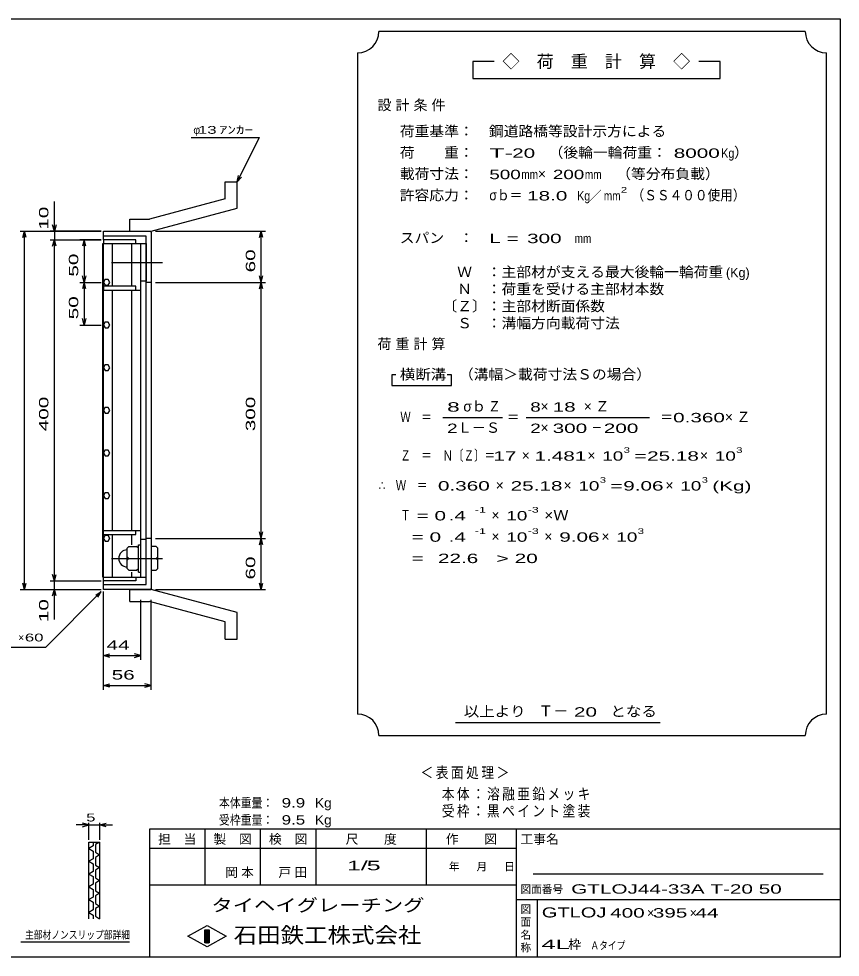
# Model space of a CAD drawing. Units: millimetres, scale not verified. Extents: x -910 to 866, y -641 to 527.
# Drawn here: x -98 to 866, y -573 to 527 of the extents above; entities that cross this region are included whole.
import ezdxf
from ezdxf.enums import TextEntityAlignment as Align

# ---------------------------------------------------------------- set-up
doc = ezdxf.new("R2010")
doc.units = ezdxf.units.MM
doc.header["$LTSCALE"] = 5
doc.linetypes.add('CHAIN', pattern=[18.5, 12, -1.5, 3.5, -1.5])
for name, color, linetype, lineweight in [('0_2', 150, 'Continuous', 25), ('16', 3, 'Continuous', 25), ('19', 6, 'Continuous', 25), ('22', 4, 'Continuous', 25), ('24', 2, 'Continuous', 25), ('32', 4, 'Continuous', 25)]:
    doc.layers.add(name, color=color, linetype=linetype, lineweight=lineweight)
doc.styles.add('ベクトル', font='')
doc.styles.get('ベクトル').set_extended_font_data('ベクトル')

msp = doc.modelspace()

# ---------------------------------------------------------------- linework, layer by layer
at = {"layer": '0_2'}
for p, q in [((-864.5, 526.75), (865.5, 526.75)), ((865.5, 526.75), (865.5, -573.25)), ((865.5, -423.25), (55.5, -423.25)), ((55.5, -423.25), (55.5, -573.25)), ((120.5, -423.25), (120.5, -488.25)), ((185.5, -488.25), (185.5, -423.25)), ((250.5, -423.25), (250.5, -488.25)), ((380.5, -488.25), (380.5, -423.25)), ((485.5, -423.25), (485.5, -573.25)), ((485.5, -445.75), (55.5, -445.75)), ((845.5, -475.75), (505.5, -475.75)), ((55.5, -488.25), (485.5, -488.25)), ((485.5, -505.75), (865.5, -505.75)), ((510.5, -573.25), (510.5, -505.75)), ((100.5, -548.75), (123, -536.25)), ((123, -536.25), (145.5, -548.75)), ((123, -561.25), (100.5, -548.75)), ((120.5, -541.25), (125.5, -541.25)), ((120.5, -556.25), (120.5, -541.25)), ((120.5, -541.25), (121.5, -541.25)), ((121.5, -541.25), (121.5, -556.25)), ((122.5, -556.25), (122.5, -541.25)), ((122.5, -541.25), (123.5, -541.25)), ((145.5, -548.75), (123, -561.25)), ((123.5, -541.25), (123.5, -556.25)), ((124.5, -556.25), (124.5, -541.25)), ((124.5, -541.25), (125.5, -541.25)), ((125.5, -541.25), (125.5, -556.25)), ((125.5, -541.25), (125.5, -556.25)), ((125.5, -556.25), (120.5, -556.25)), ((121.5, -556.25), (122.5, -556.25)), ((123.5, -556.25), (124.5, -556.25)), ((865.5, -573.25), (-864.5, -573.25))]:
    msp.add_line(p, q, dxfattribs=at)
at = {"layer": '16'}
for p, q in [((39.399, 267.745), (1.399, 267.745)), ((1.399, 267.745), (1.399, 263.245)), ((39.399, 263.245), (39.399, 267.745)), ((0.699, -127.755), (0.699, 263.245)), ((0.699, 263.245), (1.399, 263.245)), ((1.399, 263.245), (39.399, 263.245)), ((1.399, -127.755), (1.399, 263.245)), ((1.399, 263.245), (45.399, 263.245)), ((11.899, 213.245), (11.899, 263.245)), ((34.899, 213.245), (34.899, 263.245)), ((45.399, -127.755), (45.399, 263.245)), ((45.399, 263.245), (51.399, 263.245)), ((51.399, 263.245), (51.399, 219.245)), ((3.253, 220.981), (1.399, 217.721)), ((7.003, 221.005), (3.253, 220.981)), ((8.899, 217.745), (7.003, 221.005)), ((1.399, 217.721), (3.295, 214.486)), ((1.399, 213.245), (1.399, 208.745)), ((39.399, 213.245), (1.399, 213.245)), ((3.295, 214.486), (7.045, 214.51)), ((7.045, 214.51), (8.899, 217.77)), ((39.399, 208.745), (39.399, 213.245)), ((51.399, 219.245), (45.399, 219.245)), ((1.399, 208.745), (45.399, 208.745)), ((11.899, -73.255), (11.899, 208.745)), ((34.899, -73.255), (34.899, 208.745)), ((3.253, 170.981), (1.399, 167.721)), ((1.399, 167.721), (3.295, 164.486)), ((7.003, 171.005), (3.253, 170.981)), ((8.899, 167.745), (7.003, 171.005)), ((7.045, 164.51), (8.899, 167.77)), ((3.295, 164.486), (7.045, 164.51)), ((7.003, 121.005), (3.253, 120.981)), ((8.899, 117.745), (7.003, 121.005)), ((3.253, 120.981), (1.399, 117.721)), ((1.399, 117.721), (3.295, 114.486)), ((3.295, 114.486), (7.045, 114.51)), ((7.045, 114.51), (8.899, 117.77)), ((3.253, 70.981), (1.399, 67.721)), ((1.399, 67.721), (3.295, 64.486)), ((7.003, 71.005), (3.253, 70.981)), ((8.899, 67.745), (7.003, 71.005)), ((7.045, 64.51), (8.899, 67.77)), ((3.295, 64.486), (7.045, 64.51)), ((3.253, 20.981), (1.399, 17.721)), ((1.399, 17.721), (3.295, 14.486)), ((7.003, 21.005), (3.253, 20.981)), ((3.295, 14.486), (7.045, 14.51)), ((8.899, 17.745), (7.003, 21.005)), ((7.045, 14.51), (8.899, 17.77)), ((3.253, -29.019), (1.399, -32.279)), ((1.399, -32.279), (3.295, -35.514)), ((7.003, -28.995), (3.253, -29.019)), ((8.899, -32.255), (7.003, -28.995)), ((7.045, -35.49), (8.899, -32.23)), ((3.295, -35.514), (7.045, -35.49)), ((1.399, -77.755), (1.399, -73.255)), ((1.399, -73.255), (45.399, -73.255)), ((39.399, -77.755), (39.399, -73.255)), ((1.399, -77.755), (39.399, -77.755)), ((3.253, -79.019), (1.399, -82.279)), ((1.399, -82.279), (3.295, -85.514)), ((7.003, -78.995), (3.253, -79.019)), ((3.295, -85.514), (7.045, -85.49)), ((8.899, -82.255), (7.003, -78.995)), ((7.045, -85.49), (8.899, -82.23)), ((11.899, -127.755), (11.899, -77.755)), ((34.899, -89.755), (34.899, -77.755)), ((51.399, -83.755), (45.399, -83.755)), ((51.399, -127.755), (51.399, -83.755)), ((31.399, -91.755), (29.399, -93.755)), ((29.399, -117.755), (29.399, -93.755)), ((31.399, -91.755), (40.399, -91.755)), ((42.399, -93.755), (40.399, -91.755)), ((42.399, -121.755), (42.399, -89.755)), ((42.399, -89.755), (45.399, -89.755)), ((45.399, -121.755), (45.399, -89.755)), ((31.399, -105.755), (29.399, -103.755)), ((31.399, -105.755), (29.399, -107.755)), ((31.399, -105.755), (42.399, -105.755)), ((29.399, -117.755), (31.399, -119.755)), ((31.399, -119.755), (40.399, -119.755)), ((40.399, -119.755), (42.399, -117.755)), ((0.699, -127.755), (1.399, -127.755)), ((1.399, -127.755), (39.399, -127.755)), ((1.399, -132.255), (1.399, -127.755)), ((1.399, -127.755), (45.399, -127.755)), ((34.899, -127.755), (34.899, -121.755)), ((39.399, -127.755), (39.399, -132.255)), ((42.399, -121.755), (45.399, -121.755)), ((45.399, -127.755), (51.399, -127.755)), ((39.399, -132.255), (1.399, -132.255))]:
    msp.add_line(p, q, dxfattribs=at)
at = {"layer": '16', "linetype": 'CHAIN'}
for p, q in [((10.899, 241.245), (70.899, 241.245)), ((10.899, -105.755), (70.899, -105.755))]:
    msp.add_line(p, q, dxfattribs=at)
at = {"layer": '16'}
msp.add_arc((29.399, -105.755), 10, 90, 270, dxfattribs=at)
at = {"layer": '19'}
for p, q in [((144.399, 335.745), (158.399, 335.745)), ((144.399, 315.745), (144.399, 335.745)), ((158.399, 304.745), (158.399, 335.745)), ((144.399, 315.745), (55.399, 291.745)), ((57.399, 277.745), (158.399, 304.745)), ((32.399, 291.745), (55.399, 291.745)), ((32.399, 277.745), (32.399, 291.745)), ((1.399, 267.745), (1.399, 277.745)), ((1.399, 277.745), (56.399, 277.745)), ((32.399, 277.745), (57.399, 277.745)), ((56.399, 277.745), (57.399, 276.745)), ((57.399, 276.745), (57.399, -141.255)), ((51.399, 271.745), (1.399, 271.745)), ((51.399, -136.255), (51.399, 271.745)), ((57.399, 217.745), (51.399, 217.745)), ((57.399, -82.255), (51.399, -82.255)), ((63.399, -91.755), (57.399, -91.755)), ((65.399, -93.755), (63.399, -91.755)), ((65.399, -117.755), (65.399, -93.755)), ((57.399, -105.755), (63.399, -105.755)), ((65.399, -103.755), (63.399, -105.755)), ((63.399, -105.755), (65.399, -107.755)), ((57.399, -119.755), (63.399, -119.755)), ((63.399, -119.755), (65.399, -117.755)), ((1.399, -142.255), (1.399, -132.255)), ((1.399, -136.255), (51.399, -136.255)), ((56.399, -142.255), (1.399, -142.255)), ((32.399, -142.255), (57.399, -142.255)), ((32.399, -156.255), (32.399, -142.255)), ((57.399, -141.255), (56.399, -142.255)), ((158.399, -169.255), (57.399, -142.255)), ((32.399, -156.255), (55.399, -156.255)), ((144.399, -180.255), (55.399, -156.255)), ((158.399, -200.255), (158.399, -169.255)), ((144.399, -200.255), (144.399, -180.255)), ((144.399, -200.255), (158.399, -200.255))]:
    msp.add_line(p, q, dxfattribs=at)
at = {"layer": '22'}
for p, q in [((104.399, 387.745), (184.399, 387.745)), ((158.399, 335.745), (184.399, 387.745)), ((158.399, 335.745), (159.899, 343.045)), ((158.399, 335.745), (163.399, 341.245)), ((-56.101, 277.745), (-56.101, 312.745)), ((-96.101, 277.745), (-1.101, 277.745)), ((-93.101, 270.245), (-91.101, 277.745)), ((-89.101, 270.245), (-91.101, 277.745)), ((-91.101, -142.255), (-91.101, 277.745)), ((-1.101, 277.745), (-61.101, 277.745)), ((-56.101, 277.745), (-58.101, 285.245)), ((-54.101, 285.245), (-56.101, 277.745)), ((-56.101, 277.745), (-56.101, 267.745)), ((62.399, 277.745), (191.399, 277.745)), ((184.399, 270.245), (186.399, 277.745)), ((188.399, 270.245), (186.399, 277.745)), ((186.399, 217.745), (186.399, 277.745)), ((-61.101, 267.745), (-1.101, 267.745)), ((-58.101, 260.245), (-56.101, 267.745)), ((-54.101, 260.245), (-56.101, 267.745)), ((-56.101, -132.255), (-56.101, 267.745)), ((-1.101, 267.745), (-26.101, 267.745)), ((-21.101, 267.745), (-23.101, 260.245)), ((-19.101, 260.245), (-21.101, 267.745)), ((-21.101, 267.745), (-21.101, 217.745)), ((-21.101, 217.745), (-23.101, 225.245)), ((-19.101, 225.245), (-21.101, 217.745)), ((186.399, 217.745), (184.399, 225.245)), ((186.399, 217.745), (188.399, 225.245)), ((-26.101, 217.745), (-1.101, 217.745)), ((-21.101, 217.745), (-23.101, 210.245)), ((-19.101, 210.245), (-21.101, 217.745)), ((-21.101, 217.745), (-21.101, 167.745)), ((62.399, 217.745), (191.399, 217.745)), ((184.399, 210.245), (186.399, 217.745)), ((188.399, 210.245), (186.399, 217.745)), ((186.399, -82.255), (186.399, 217.745)), ((-26.101, 167.745), (-1.101, 167.745)), ((-21.101, 167.745), (-23.101, 175.245)), ((-19.101, 175.245), (-21.101, 167.745)), ((186.399, -82.255), (184.399, -74.755)), ((186.399, -82.255), (188.399, -74.755)), ((62.399, -82.255), (191.399, -82.255)), ((184.399, -89.755), (186.399, -82.255)), ((188.399, -89.755), (186.399, -82.255)), ((186.399, -142.255), (186.399, -82.255)), ((-56.101, -132.255), (-58.101, -124.755)), ((-56.101, -132.255), (-54.101, -124.755)), ((-96.101, -142.255), (-1.101, -142.255)), ((-91.101, -142.255), (-93.101, -134.755)), ((-91.101, -142.255), (-89.101, -134.755)), ((-61.101, -132.255), (-1.101, -132.255)), ((-61.101, -142.255), (-1.101, -142.255)), ((-58.101, -149.755), (-56.101, -142.255)), ((-56.101, -142.255), (-56.101, -132.255)), ((-54.101, -149.755), (-56.101, -142.255)), ((-56.101, -177.255), (-56.101, -142.255)), ((62.399, -142.255), (191.399, -142.255)), ((186.399, -142.255), (184.399, -134.755)), ((186.399, -142.255), (188.399, -134.755)), ((-66.101, -209.755), (-1.101, -144.755)), ((-7.601, -148.755), (-1.101, -144.755)), ((-5.101, -151.255), (-1.101, -144.755)), ((1.399, -224.755), (1.399, -144.755)), ((1.399, -259.755), (1.399, -144.755)), ((45.399, -224.755), (45.399, -154.255)), ((57.399, -259.755), (57.399, -154.255)), ((-166.101, -209.755), (-66.101, -209.755)), ((1.399, -219.755), (8.899, -217.755)), ((8.899, -221.755), (1.399, -219.755)), ((1.399, -219.755), (45.399, -219.755)), ((45.399, -219.755), (37.899, -217.755)), ((37.899, -221.755), (45.399, -219.755)), ((1.399, -254.755), (8.899, -252.755)), ((57.399, -254.755), (49.899, -252.755)), ((8.899, -256.755), (1.399, -254.755)), ((1.399, -254.755), (57.399, -254.755)), ((49.899, -256.755), (57.399, -254.755))]:
    msp.add_line(p, q, dxfattribs=at)
at = {"layer": '24', "color": 4}
for p, q in [((824.5, 511.75), (324.5, 511.75)), ((299.5, 486.75), (299.5, -288.25)), ((849.5, -288.25), (849.5, 486.75)), ((459.5, 476.75), (434.5, 476.75)), ((434.5, 476.75), (434.5, 456.75)), ((724.5, 476.75), (699.5, 476.75)), ((724.5, 456.75), (724.5, 476.75)), ((434.5, 456.75), (724.5, 456.75)), ((344.5, 109.25), (339.5, 109.25)), ((339.5, 109.25), (339.5, 96.75)), ((409.5, 109.25), (404.5, 109.25)), ((409.5, 96.75), (409.5, 109.25)), ((339.5, 96.75), (409.5, 96.75)), ((399.5, 59.25), (469.5, 59.25)), ((497, 59.25), (642, 59.25)), ((414.5, -298.25), (654.5, -298.25)), ((324.5, -313.25), (824.5, -313.25))]:
    msp.add_line(p, q, dxfattribs=at)
for centre, start, end in [((299.5, 511.75), 270, 0), ((849.5, 511.75), 180, 270), ((299.5, -313.25), 0, 90), ((849.5, -313.25), 90, 180)]:
    msp.add_arc(centre, 25, start, end, dxfattribs=at)
at = {"layer": '32'}
for p, q in [((-15.5, -418.25), (-23, -416.25)), ((-15.5, -435.75), (-15.5, -415.75)), ((-3, -415.75), (-3, -435.75)), ((-3, -418.25), (4.5, -416.25)), ((-15.5, -418.25), (-30.5, -418.25)), ((-23, -420.25), (-15.5, -418.25)), ((-15.5, -418.25), (-3, -418.25)), ((4.5, -420.25), (-3, -418.25)), ((-3, -418.25), (12, -418.25)), ((-15.5, -438.25), (-3, -438.25)), ((-15.5, -528.25), (-15.5, -438.25)), ((-10.5, -438.25), (-10.5, -442.75)), ((-3, -438.25), (-8, -441.25)), ((-3, -438.25), (-3, -528.25)), ((-10.5, -442.75), (-15.5, -445.75)), ((-15.5, -445.75), (-10.5, -448.75)), ((-10.5, -448.75), (-10.5, -457.75)), ((-8, -441.25), (-8, -450.25)), ((-8, -450.25), (-3, -453.25)), ((-10.5, -457.75), (-15.5, -460.75)), ((-15.5, -460.75), (-10.5, -463.75)), ((-3, -453.25), (-8, -456.25)), ((-8, -456.25), (-8, -465.25)), ((-10.5, -472.75), (-15.5, -475.75)), ((-10.5, -463.75), (-10.5, -472.75)), ((-8, -465.25), (-3, -468.25)), ((-3, -468.25), (-8, -471.25)), ((-8, -471.25), (-8, -480.25)), ((-15.5, -475.75), (-10.5, -478.75)), ((-10.5, -478.75), (-10.5, -487.75)), ((-8, -480.25), (-3, -483.25)), ((-3, -483.25), (-8, -486.25)), ((-10.5, -487.75), (-15.5, -490.75)), ((-15.5, -490.75), (-10.5, -493.75)), ((-10.5, -493.75), (-10.5, -502.75)), ((-8, -486.25), (-8, -495.25)), ((-10.5, -502.75), (-15.5, -505.75)), ((-15.5, -505.75), (-10.5, -508.75)), ((-8, -495.25), (-3, -498.25)), ((-3, -498.25), (-8, -501.25)), ((-8, -501.25), (-8, -510.25)), ((-10.5, -508.75), (-10.5, -517.75)), ((-8, -510.25), (-3, -513.25)), ((-3, -513.25), (-8, -516.25)), ((-8, -516.25), (-8, -525.25)), ((-10.5, -517.75), (-15.5, -520.75)), ((-15.5, -520.75), (-10.5, -523.75)), ((-10.5, -523.75), (-10.5, -528.25)), ((-8, -525.25), (-3, -528.25)), ((32, -555.75), (-95.5, -555.75))]:
    msp.add_line(p, q, dxfattribs=at)

# ---------------------------------------------------------------- texts
at = {"layer": '0_2', "style": 'ベクトル'}
for s, height, p in [('担\u3000当', 11, (65.5, -434.75)), ('製\u3000図', 11, (130.5, -434.75)), ('検\u3000図', 11, (195.5, -434.75)), ('尺\u3000\u3000度', 11, (285.5, -434.75)), ('作\u3000\u3000図', 11, (403, -434.75)), ('工事名', 11, (490.5, -434.75)), ('年', 9.164, (406.5, -467)), ('月', 9.164, (439, -467)), ('日', 9.164, (471.5, -467)), ('図面番号', 9.164, (490.5, -493.5)), ('図', 9.164, (490.5, -517)), ('面', 9.164, (490.5, -532)), ('名', 9.164, (490.5, -547)), ('称', 9.164, (490.5, -562))]:
    msp.add_text(s, height=height, dxfattribs=at).set_placement(p, align=Align.MIDDLE_LEFT)
at = {"layer": '0_2', "color": 222, "style": 'ベクトル'}
for s, height, width, p in [('タイヘイグレーチング', 14.66, 1.25, (128, -512.25)), ('石田鉄工株式会社', 18.33, 1.1, (154.25, -547.25))]:
    msp.add_text(s, height=height, dxfattribs=dict(at, width=width)).set_placement(p, align=Align.MIDDLE_LEFT)
at = {"layer": '22', "color": 2, "style": 'ベクトル'}
for s, height, p in [('φ', 9.164, (106.899, 396.495)), ('×', 9.164, (-98.601, -198.505)), ('×', 11, (638.963, -521.25)), ('×', 11, (688.963, -521.25)), ('枠', 11, (546.5, -558.25))]:
    msp.add_text(s, height=height, dxfattribs=at).set_placement(p, align=Align.MIDDLE_LEFT)
for s, height, width, p in [(' 13 ', 9.164, 1.6, (106.899, 396.495)), ('ｱﾝｶｰ', 9.164, 1.6, (136.899, 396.495)), (' 60 ', 9.164, 1.6, (-96.101, -198.505)), (' 44 ', 11, 1.65, (-1.601, -207.255)), (' 56 ', 11, 1.65, (4.399, -242.255)), ('本体重量：', 11, 0.85, (136.899, -392.255)), ('  9.9', 11, 1.35, (199.399, -392.255)), ('Kg', 11, 1.1, (249.399, -392.255)), ('受枠重量：', 11, 0.85, (136.899, -412.255)), ('  9.5', 11, 1.35, (199.399, -412.255)), ('Kg', 11, 1.1, (249.399, -412.255)), ('1/', 11, 2, (287, -465.75)), (' 5 ', 11, 2, (302, -465.75)), ('GTLOJ44-33A T-20 50                        ', 11, 1.65, (550, -493.25)), ('GTLOJ', 11.73, 1.5, (515.5, -520.75)), (' 400 ', 11, 1.65, (588.963, -521.25)), (' 395 ', 11, 1.65, (638.963, -521.25)), (' 44 ', 11, 1.65, (688.963, -521.25)), ('4L', 11, 2.05, (515, -558.25)), ('Ａタイプ', 9.164, 0.8, (572.5, -559.5))]:
    msp.add_text(s, height=height, dxfattribs=dict(at, width=width)).set_placement(p, align=Align.MIDDLE_LEFT)
at = {"layer": '22', "color": 2, "style": 'ベクトル', "width": 1.65}
for s, p in [(' 10 ', (-68.601, 272.745)), (' 60 ', (173.899, 222.745)), (' 50 ', (-33.601, 217.745)), (' 50 ', (-33.601, 167.745)), (' 400 ', (-68.601, 36.495)), (' 300 ', (173.899, 36.495)), (' 60 ', (173.899, -137.255)), (' 10 ', (-68.601, -187.255))]:
    msp.add_text(s, height=11, rotation=90, dxfattribs=at).set_placement(p, align=Align.MIDDLE_LEFT)
at = {"layer": '22', "color": 2, "attachment_point": 4, "style": 'ベクトル'}
for s, insert, char_height in [('\\T1.2;\\W0.85;＜表面処理＞', (373.25, -357.5), 12.83), ('\\T1.19;\\W0.85;本体：溶融亜鉛メッキ', (398.25, -382.5), 12.83), ('\\T1.19;\\W0.85;受枠：黒ペイント塗装', (398.25, -402.5), 12.83), ('\\T1.25;岡本\u3000', (144.149, -474.255), 11), ('\\T1.25;戸田\u3000', (206.649, -474.255), 11)]:
    msp.add_mtext(s, dxfattribs=dict(at, insert=insert, char_height=char_height))
at = {"layer": '24', "style": 'ベクトル'}
for s, height, p in [('◇\u3000荷\u3000重\u3000計\u3000算\u3000◇', 14.66, (469.5, 476.75)), ('）', 12.1, (741, 370)), ('×', 12.1, (511, 345)), ('／', 11, (570.75, 319.25)), ('(Kg)', 11, (731.5, 229.25)), ('σｂ', 12.1, (423.5, 72.5)), ('×', 12.1, (514, 72.5)), ('Ｌ－Ｓ', 12.1, (417, 47.5)), ('×', 12.1, (514, 47.5)), ('×', 12.1, (492, 15)), ('×', 12.1, (569, 15)), ('×', 12.1, (701, 15)), ('×', 12.1, (461.5, -20)), ('×', 12.1, (541, -20)), ('×', 12.1, (660.5, -20)), ('×', 12.1, (456.5, -55)), ('×', 12.1, (456.5, -80)), ('×', 12.1, (518.5, -80)), ('×', 12.1, (585.5, -80)), ('Ｔ－', 12.83, (511.5, -284.5))]:
    msp.add_text(s, height=height, dxfattribs=at).set_placement(p, align=Align.MIDDLE_LEFT)
for s, height, width, p in [('荷重基準：\u3000', 12.1, 1.05, (349, 395)), ('鋼道路橋等設計示方による', 12.1, 1.05, (453.5, 395)), ('荷\u3000\u3000重：\u3000', 12.1, 1.05, (349, 370)), ('T-', 11, 2, (454, 369.25)), (' 20 ', 11, 1.65, (474, 369.25)), ('（後輪一輪荷重：', 12.1, 1.05, (523.5, 370)), (' 8000', 11, 1.65, (663.5, 369.25)), ('Kg', 11, 0.85, (726, 369.25)), ('載荷寸法：\u3000', 12.1, 1.05, (349, 345)), ('\u3000（等分布負載）', 12.1, 1.05, (585.5, 345)), ('500', 11, 1.5, (454, 344.25)), ('mm', 11, 0.8, (491.5, 344.25)), ('200', 11, 1.5, (528.5, 344.25)), ('mm', 11, 0.8, (566, 344.25)), ('許容応力：\u3000', 12.1, 1.05, (349, 320)), ('σｂ＝', 12.1, 0.9, (454, 320)), (' 18.0', 11, 1.65, (491.5, 319.25)), ('Kg', 11, 0.85, (557, 319.25)), ('mm', 11, 0.8, (588.25, 319.25)), ('2', 6.598, 1.5, (608.25, 326.25)), ('（ＳＳ４００使用）', 12.1, 0.9, (620.75, 320)), ('スパン\u3000：\u3000', 12.1, 1.05, (349, 270)), ('L =', 11, 1.65, (454, 269.25)), (' 300 ', 11, 1.65, (491.5, 269.25)), ('mm', 11, 0.8, (554, 269.25)), ('\u3000Ｗ\u3000：主部材が支える最大後輪一輪荷重', 12.1, 1.05, (399, 230)), ('\u3000Ｎ\u3000：荷重を受ける主部材本数', 12.1, 1.05, (399, 210)), ('〔Ｚ〕：主部材断面係数', 12.1, 1.05, (399, 190)), ('\u3000Ｓ\u3000：溝幅方向載荷寸法', 12.1, 1.05, (399, 170)), ('横断溝', 12.1, 1.1, (349, 110)), ('\u3000（溝幅＞載荷寸法Ｓの場合）', 12.1, 1.05, (401, 110)), ('8', 11, 1.8, (404.5, 71.75)), ('Ｚ', 12.1, 0.9, (452.5, 72.5)), ('8', 11, 1.5, (502, 71.75)), (' 18 ', 11, 1.65, (521.5, 71.75)), ('Ｗ\u3000＝', 12.1, 0.75, (349.5, 60)), ('＝', 12.1, 0.9, (474.5, 60)), ('＝', 12.1, 0.9, (654.5, 60)), ('0.360', 11, 1.65, (669.5, 59.25)), ('2', 11, 1.5, (404.5, 46.75)), ('2', 11, 1.5, (502, 46.75)), (' 300 ', 11, 1.65, (521.5, 46.75)), ('－', 12.1, 0.75, (574, 47.5)), (' 200 ', 11, 1.65, (581.5, 46.75)), ('Ｚ\u3000＝\u3000Ｎ〔Ｚ〕＝', 12.1, 0.75, (349.5, 15)), ('3', 6.598, 1.5, (611.5, 21.25)), ('3', 6.598, 1.5, (743.5, 21.25)), (' 17 ', 11, 1.65, (452, 14.25)), ('1.481', 11, 1.65, (507, 14.25)), ('10', 11, 1.5, (586.5, 14.25)), ('=', 11, 1.7, (624, 14.25)), ('25.18', 11, 1.65, (639, 14.25)), ('10', 11, 1.5, (718.5, 14.25)), ('3', 6.598, 1.5, (583.5, -13.75)), ('3', 6.598, 1.5, (703, -13.75)), ('∴\u3000Ｗ\u3000＝', 12.1, 0.75, (324.5, -20)), (' 0.360', 11, 1.65, (387, -20.75)), ('25.18', 11, 1.65, (479, -20.75)), ('10', 11, 1.5, (558.5, -20.75)), ('=', 11, 1.7, (596, -20.75)), ('9.06', 11, 1.65, (611, -20.75)), ('10', 11, 1.5, (678, -20.75)), ('(Kg)', 11, 1.65, (715.5, -20.75)), ('Ｔ', 12.1, 0.75, (349.5, -55)), (' = 0', 11, 1.65, (362, -55.75)), (' .4 ', 11, 1.65, (399.5, -55.75)), ('-1', 6.598, 1.65, (437, -48.75)), ('10', 11, 1.5, (474, -55.75)), ('-3', 6.598, 1.65, (499, -48.75)), ('×Ｗ', 12.1, 1.1, (518.5, -55)), ('  = 0', 11, 1.65, (349.5, -80.75)), (' .4 ', 11, 1.65, (399.5, -80.75)), ('-1', 6.598, 1.65, (437, -73.75)), ('10', 11, 1.5, (474, -80.75)), ('-3', 6.598, 1.65, (499, -73.75)), ('9.06', 11, 1.65, (536, -80.75)), ('10', 11, 1.5, (603, -80.75)), ('3', 6.598, 1.5, (628, -73.75)), ('  =', 11, 1.65, (349.5, -105.75)), (' 22.6', 11, 1.65, (387, -105.75)), ('>', 11, 1.7, (462, -105.75)), (' 20 ', 11, 1.65, (477, -105.75)), ('以上より\u3000', 12.1, 1.1, (424, -285)), (' 20 ', 11, 1.65, (546.5, -285.75)), ('となる', 12.1, 1.1, (596, -285))]:
    msp.add_text(s, height=height, dxfattribs=dict(at, width=width)).set_placement(p, align=Align.MIDDLE_LEFT)
at = {"layer": '24', "char_height": 12.1, "attachment_point": 4, "style": 'ベクトル'}
for s, insert in [('\\T1.28;設計条件', (322.75, 425)), ('\\T1.28;荷重計算', (322.75, 145)), ('\\T1.42;×Ｚ', (564.75, 72.5)), ('\\T1.42;×Ｚ', (730.25, 60))]:
    msp.add_mtext(s, dxfattribs=dict(at, insert=insert))
at = {"layer": '32', "color": 2, "style": 'ベクトル'}
for s, width, p in [(' 5 ', 1.6, (-24.25, -409.5)), ('主部材ノンスリップ部詳細', 0.8, (-90.5, -547))]:
    msp.add_text(s, height=9.164, dxfattribs=dict(at, width=width)).set_placement(p, align=Align.MIDDLE_LEFT)

doc.saveas('drawing.dxf')
